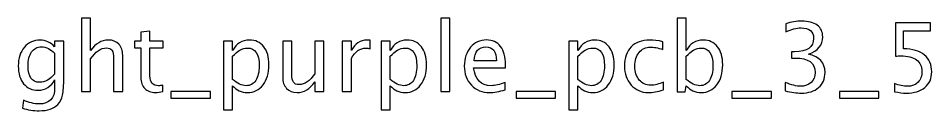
# Model space of a CAD drawing. Header units: centimetres. Extents: x -67 to 67, y -62 to 59.
# Drawn here: x 26 to 46.35, y -11.67 to -9.61 of the extents above; entities that cross this region are included whole.
import ezdxf

# ---------------------------------------------------------------- set-up
doc = ezdxf.new("R2010")
doc.units = ezdxf.units.CM
doc.header["$MEASUREMENT"] = 0
doc.layers.add('Layer 1', color=7, linetype='Continuous')

msp = doc.modelspace()

# ---------------------------------------------------------------- linework, layer by layer
at = {"layer": 'Layer 1'}
for points, knots in [([(27.40946, -11.23802), (27.40946, -11.23802), (27.40946, -9.60607), (27.40946, -9.60607), (27.40946, -9.60607), (27.40946, -9.60607), (27.61266, -9.60607), (27.61266, -9.60607), (27.61266, -9.60607), (27.61266, -9.60607), (27.61266, -10.3282), (27.61266, -10.3282), (27.61266, -10.3282), (27.72026, -10.17122), (27.8522, -10.0929), (28.00813, -10.0929), (28.00813, -10.0929), (28.1062, -10.0929), (28.18416, -10.12359), (28.24166, -10.18533), (28.24166, -10.18533), (28.29917, -10.24671), (28.3281, -10.32962), (28.3281, -10.43333), (28.3281, -10.43333), (28.3281, -10.43333), (28.3281, -11.23802), (28.3281, -11.23802), (28.3281, -11.23802), (28.3281, -11.23802), (28.12489, -11.23802), (28.12489, -11.23802), (28.12489, -11.23802), (28.12489, -11.23802), (28.12489, -10.49965), (28.12489, -10.49965), (28.12489, -10.49965), (28.12489, -10.4164), (28.11255, -10.35713), (28.08821, -10.32185), (28.08821, -10.32185), (28.06351, -10.28622), (28.02294, -10.26859), (27.96614, -10.26859), (27.96614, -10.26859), (27.84126, -10.26859), (27.72343, -10.35008), (27.61266, -10.51306), (27.61266, -10.51306), (27.61266, -10.51306), (27.61266, -11.23802), (27.61266, -11.23802), (27.61266, -11.23802), (27.61266, -11.23802), (27.40946, -11.23802), (27.40946, -11.23802)], [0, 0, 0, 0, 0.06666667, 0.06666667, 0.06666667, 0.06666667, 0.13333333, 0.13333333, 0.13333333, 0.13333333, 0.2, 0.2, 0.2, 0.2, 0.26666667, 0.26666667, 0.26666667, 0.26666667, 0.33333333, 0.33333333, 0.33333333, 0.33333333, 0.4, 0.4, 0.4, 0.4, 0.46666667, 0.46666667, 0.46666667, 0.46666667, 0.53333333, 0.53333333, 0.53333333, 0.53333333, 0.6, 0.6, 0.6, 0.6, 0.66666667, 0.66666667, 0.66666667, 0.66666667, 0.73333333, 0.73333333, 0.73333333, 0.73333333, 0.8, 0.8, 0.8, 0.8, 0.86666667, 0.86666667, 0.86666667, 0.86666667, 1, 1, 1, 1]), ([(35.41718, -11.23802), (35.41718, -11.23802), (35.41718, -9.60607), (35.41718, -9.60607), (35.41718, -9.60607), (35.41718, -9.60607), (35.62038, -9.60607), (35.62038, -9.60607), (35.62038, -9.60607), (35.62038, -9.60607), (35.62038, -11.23802), (35.62038, -11.23802), (35.62038, -11.23802), (35.62038, -11.23802), (35.41718, -11.23802), (35.41718, -11.23802)], [0, 0, 0, 0, 0.2, 0.2, 0.2, 0.2, 0.4, 0.4, 0.4, 0.4, 0.6, 0.6, 0.6, 0.6, 1, 1, 1, 1]), ([(40.68276, -11.25072), (40.68276, -11.25072), (40.68276, -9.60607), (40.68276, -9.60607), (40.68276, -9.60607), (40.68276, -9.60607), (40.88596, -9.60607), (40.88596, -9.60607), (40.88596, -9.60607), (40.88596, -9.60607), (40.88596, -10.3282), (40.88596, -10.3282), (40.88596, -10.3282), (40.96922, -10.17122), (41.09445, -10.0929), (41.26132, -10.0929), (41.26132, -10.0929), (41.39643, -10.0929), (41.50262, -10.14194), (41.58023, -10.24036), (41.58023, -10.24036), (41.65784, -10.33879), (41.69665, -10.4732), (41.69665, -10.64359), (41.69665, -10.64359), (41.69665, -10.82915), (41.65255, -10.97908), (41.56471, -11.09268), (41.56471, -11.09268), (41.47686, -11.20662), (41.36115, -11.26342), (41.21793, -11.26342), (41.21793, -11.26342), (41.08493, -11.26342), (40.97416, -11.21262), (40.88596, -11.11067), (40.88596, -11.11067), (40.88596, -11.11067), (40.86127, -11.25072), (40.86127, -11.25072), (40.86127, -11.25072), (40.86127, -11.25072), (40.68276, -11.25072), (40.68276, -11.25072)], [0, 0, 0, 0, 0.08333333, 0.08333333, 0.08333333, 0.08333333, 0.16666667, 0.16666667, 0.16666667, 0.16666667, 0.25, 0.25, 0.25, 0.25, 0.33333333, 0.33333333, 0.33333333, 0.33333333, 0.41666667, 0.41666667, 0.41666667, 0.41666667, 0.5, 0.5, 0.5, 0.5, 0.58333333, 0.58333333, 0.58333333, 0.58333333, 0.66666667, 0.66666667, 0.66666667, 0.66666667, 0.75, 0.75, 0.75, 0.75, 0.83333333, 0.83333333, 0.83333333, 0.83333333, 1, 1, 1, 1]), ([(43.08589, -11.22744), (43.08589, -11.22744), (43.08589, -11.03694), (43.08589, -11.03694), (43.08589, -11.03694), (43.23124, -11.09479), (43.34518, -11.12372), (43.42879, -11.12372), (43.42879, -11.12372), (43.52722, -11.12372), (43.60659, -11.0955), (43.66762, -11.0387), (43.66762, -11.0387), (43.72865, -10.9819), (43.75899, -10.90782), (43.75899, -10.8168), (43.75899, -10.8168), (43.75899, -10.6009), (43.60871, -10.49295), (43.30814, -10.49295), (43.30814, -10.49295), (43.30814, -10.49295), (43.22771, -10.49295), (43.22771, -10.49295), (43.22771, -10.49295), (43.22771, -10.49295), (43.22771, -10.35643), (43.22771, -10.35643), (43.22771, -10.35643), (43.22771, -10.35643), (43.29897, -10.35537), (43.29897, -10.35537), (43.29897, -10.35537), (43.58154, -10.35537), (43.72301, -10.25589), (43.72301, -10.05657), (43.72301, -10.05657), (43.72301, -9.90028), (43.62917, -9.82197), (43.44184, -9.82197), (43.44184, -9.82197), (43.3413, -9.82197), (43.22982, -9.8509), (43.10706, -9.90875), (43.10706, -9.90875), (43.10706, -9.90875), (43.10706, -9.73095), (43.10706, -9.73095), (43.10706, -9.73095), (43.22735, -9.69003), (43.34342, -9.66957), (43.4549, -9.66957), (43.4549, -9.66957), (43.60659, -9.66957), (43.72336, -9.69991), (43.8045, -9.76058), (43.8045, -9.76058), (43.88564, -9.82091), (43.92621, -9.90875), (43.92621, -10.02376), (43.92621, -10.02376), (43.92621, -10.20332), (43.82002, -10.33138), (43.6073, -10.40758), (43.6073, -10.40758), (43.85389, -10.46508), (43.97701, -10.6002), (43.97701, -10.81363), (43.97701, -10.81363), (43.97701, -10.95756), (43.92938, -11.0708), (43.83449, -11.153), (43.83449, -11.153), (43.73959, -11.2352), (43.60906, -11.27612), (43.44325, -11.27612), (43.44325, -11.27612), (43.34871, -11.27612), (43.22982, -11.25989), (43.08589, -11.22744)], [0, 0, 0, 0, 0.04761905, 0.04761905, 0.04761905, 0.04761905, 0.0952381, 0.0952381, 0.0952381, 0.0952381, 0.14285714, 0.14285714, 0.14285714, 0.14285714, 0.19047619, 0.19047619, 0.19047619, 0.19047619, 0.23809524, 0.23809524, 0.23809524, 0.23809524, 0.28571429, 0.28571429, 0.28571429, 0.28571429, 0.33333333, 0.33333333, 0.33333333, 0.33333333, 0.38095238, 0.38095238, 0.38095238, 0.38095238, 0.42857143, 0.42857143, 0.42857143, 0.42857143, 0.47619048, 0.47619048, 0.47619048, 0.47619048, 0.52380952, 0.52380952, 0.52380952, 0.52380952, 0.57142857, 0.57142857, 0.57142857, 0.57142857, 0.61904762, 0.61904762, 0.61904762, 0.61904762, 0.66666667, 0.66666667, 0.66666667, 0.66666667, 0.71428571, 0.71428571, 0.71428571, 0.71428571, 0.76190476, 0.76190476, 0.76190476, 0.76190476, 0.80952381, 0.80952381, 0.80952381, 0.80952381, 0.85714286, 0.85714286, 0.85714286, 0.85714286, 0.9047619, 0.9047619, 0.9047619, 0.9047619, 1, 1, 1, 1]), ([(45.525, -11.24437), (45.525, -11.24437), (45.525, -11.06234), (45.525, -11.06234), (45.525, -11.06234), (45.62625, -11.10326), (45.72221, -11.12372), (45.81393, -11.12372), (45.81393, -11.12372), (45.91412, -11.12372), (45.99314, -11.09409), (46.05064, -11.03482), (46.05064, -11.03482), (46.10815, -10.97555), (46.13672, -10.89406), (46.13672, -10.79034), (46.13672, -10.79034), (46.13672, -10.67887), (46.09615, -10.59349), (46.01501, -10.53458), (46.01501, -10.53458), (45.93387, -10.47567), (45.8164, -10.44639), (45.66294, -10.44639), (45.66294, -10.44639), (45.62731, -10.44639), (45.58956, -10.44885), (45.5504, -10.45379), (45.5504, -10.45379), (45.5504, -10.45379), (45.5504, -9.70767), (45.5504, -9.70767), (45.5504, -9.70767), (45.5504, -9.70767), (46.32511, -9.70767), (46.32511, -9.70767), (46.32511, -9.70767), (46.32511, -9.70767), (46.32511, -9.88547), (46.32511, -9.88547), (46.32511, -9.88547), (46.32511, -9.88547), (45.7282, -9.88547), (45.7282, -9.88547), (45.7282, -9.88547), (45.7282, -9.88547), (45.7282, -10.28975), (45.7282, -10.28975), (45.7282, -10.28975), (45.92505, -10.28975), (46.07851, -10.33491), (46.18893, -10.42522), (46.18893, -10.42522), (46.29935, -10.51518), (46.35474, -10.64006), (46.35474, -10.79987), (46.35474, -10.79987), (46.35474, -10.94874), (46.30464, -11.06516), (46.20445, -11.14947), (46.20445, -11.14947), (46.10427, -11.23379), (45.96598, -11.27612), (45.78959, -11.27612), (45.78959, -11.27612), (45.71092, -11.27612), (45.62272, -11.26554), (45.525, -11.24437)], [0, 0, 0, 0, 0.05555556, 0.05555556, 0.05555556, 0.05555556, 0.11111111, 0.11111111, 0.11111111, 0.11111111, 0.16666667, 0.16666667, 0.16666667, 0.16666667, 0.22222222, 0.22222222, 0.22222222, 0.22222222, 0.27777778, 0.27777778, 0.27777778, 0.27777778, 0.33333333, 0.33333333, 0.33333333, 0.33333333, 0.38888889, 0.38888889, 0.38888889, 0.38888889, 0.44444444, 0.44444444, 0.44444444, 0.44444444, 0.5, 0.5, 0.5, 0.5, 0.55555556, 0.55555556, 0.55555556, 0.55555556, 0.61111111, 0.61111111, 0.61111111, 0.61111111, 0.66666667, 0.66666667, 0.66666667, 0.66666667, 0.72222222, 0.72222222, 0.72222222, 0.72222222, 0.77777778, 0.77777778, 0.77777778, 0.77777778, 0.83333333, 0.83333333, 0.83333333, 0.83333333, 0.88888889, 0.88888889, 0.88888889, 0.88888889, 1, 1, 1, 1]), ([(29.22486, -11.23767), (29.16207, -11.25495), (29.10739, -11.26342), (29.06117, -11.26342), (29.06117, -11.26342), (28.95746, -11.26342), (28.87667, -11.23379), (28.81881, -11.17452), (28.81881, -11.17452), (28.7606, -11.11525), (28.73168, -11.03306), (28.73168, -10.92758), (28.73168, -10.92758), (28.73168, -10.92758), (28.73168, -10.26859), (28.73168, -10.26859), (28.73168, -10.26859), (28.73168, -10.26859), (28.59127, -10.26859), (28.59127, -10.26859), (28.59127, -10.26859), (28.59127, -10.26859), (28.59127, -10.11618), (28.59127, -10.11618), (28.59127, -10.11618), (28.59127, -10.11618), (28.73168, -10.11618), (28.73168, -10.11618), (28.73168, -10.11618), (28.73168, -10.11618), (28.73168, -9.91334), (28.73168, -9.91334), (28.73168, -9.91334), (28.73168, -9.91334), (28.93488, -9.89393), (28.93488, -9.89393), (28.93488, -9.89393), (28.93488, -9.89393), (28.93488, -10.11618), (28.93488, -10.11618), (28.93488, -10.11618), (28.93488, -10.11618), (29.22909, -10.11618), (29.22909, -10.11618), (29.22909, -10.11618), (29.22909, -10.11618), (29.22909, -10.26859), (29.22909, -10.26859), (29.22909, -10.26859), (29.22909, -10.26859), (28.93488, -10.26859), (28.93488, -10.26859), (28.93488, -10.26859), (28.93488, -10.26859), (28.93488, -10.89089), (28.93488, -10.89089), (28.93488, -10.89089), (28.93488, -11.03764), (28.99873, -11.11102), (29.12608, -11.11102), (29.12608, -11.11102), (29.15325, -11.11102), (29.18606, -11.10643), (29.22486, -11.09761), (29.22486, -11.09761), (29.22486, -11.09761), (29.22486, -11.23767), (29.22486, -11.23767)], [0, 0, 0, 0, 0.05555556, 0.05555556, 0.05555556, 0.05555556, 0.11111111, 0.11111111, 0.11111111, 0.11111111, 0.16666667, 0.16666667, 0.16666667, 0.16666667, 0.22222222, 0.22222222, 0.22222222, 0.22222222, 0.27777778, 0.27777778, 0.27777778, 0.27777778, 0.33333333, 0.33333333, 0.33333333, 0.33333333, 0.38888889, 0.38888889, 0.38888889, 0.38888889, 0.44444444, 0.44444444, 0.44444444, 0.44444444, 0.5, 0.5, 0.5, 0.5, 0.55555556, 0.55555556, 0.55555556, 0.55555556, 0.61111111, 0.61111111, 0.61111111, 0.61111111, 0.66666667, 0.66666667, 0.66666667, 0.66666667, 0.72222222, 0.72222222, 0.72222222, 0.72222222, 0.77777778, 0.77777778, 0.77777778, 0.77777778, 0.83333333, 0.83333333, 0.83333333, 0.83333333, 0.88888889, 0.88888889, 0.88888889, 0.88888889, 1, 1, 1, 1]), ([(26.09395, -11.61055), (26.09395, -11.61055), (26.11794, -11.43487), (26.11794, -11.43487), (26.11794, -11.43487), (26.23577, -11.4899), (26.35254, -11.51742), (26.4679, -11.51742), (26.4679, -11.51742), (26.69685, -11.51742), (26.8115, -11.39606), (26.8115, -11.15371), (26.8115, -11.15371), (26.8115, -11.15371), (26.8115, -10.97732), (26.8115, -10.97732), (26.8115, -10.97732), (26.77623, -11.05175), (26.72613, -11.10926), (26.66087, -11.15053), (26.66087, -11.15053), (26.5956, -11.19181), (26.52293, -11.21262), (26.44285, -11.21262), (26.44285, -11.21262), (26.30703, -11.21262), (26.19943, -11.16394), (26.12006, -11.06657), (26.12006, -11.06657), (26.04068, -10.9692), (26.00082, -10.83726), (26.00082, -10.67075), (26.00082, -10.67075), (26.00082, -10.50036), (26.04598, -10.36137), (26.13629, -10.25377), (26.13629, -10.25377), (26.22695, -10.14652), (26.34372, -10.0929), (26.4873, -10.0929), (26.4873, -10.0929), (26.61289, -10.0929), (26.72119, -10.1437), (26.8115, -10.24565), (26.8115, -10.24565), (26.8115, -10.24565), (26.8115, -10.11618), (26.8115, -10.11618), (26.8115, -10.11618), (26.8115, -10.11618), (27.01471, -10.11618), (27.01471, -10.11618), (27.01471, -10.11618), (27.01471, -10.11618), (27.01471, -10.93181), (27.01471, -10.93181), (27.01471, -10.93181), (27.01471, -11.10714), (27.00553, -11.23696), (26.98719, -11.32128), (26.98719, -11.32128), (26.9692, -11.40559), (26.93462, -11.47473), (26.88453, -11.52836), (26.88453, -11.52836), (26.79563, -11.62255), (26.65664, -11.66982), (26.4679, -11.66982), (26.4679, -11.66982), (26.33843, -11.66982), (26.2139, -11.65007), (26.09395, -11.61055)], [0, 0, 0, 0, 0.05263158, 0.05263158, 0.05263158, 0.05263158, 0.10526316, 0.10526316, 0.10526316, 0.10526316, 0.15789474, 0.15789474, 0.15789474, 0.15789474, 0.21052632, 0.21052632, 0.21052632, 0.21052632, 0.26315789, 0.26315789, 0.26315789, 0.26315789, 0.31578947, 0.31578947, 0.31578947, 0.31578947, 0.36842105, 0.36842105, 0.36842105, 0.36842105, 0.42105263, 0.42105263, 0.42105263, 0.42105263, 0.47368421, 0.47368421, 0.47368421, 0.47368421, 0.52631579, 0.52631579, 0.52631579, 0.52631579, 0.57894737, 0.57894737, 0.57894737, 0.57894737, 0.63157895, 0.63157895, 0.63157895, 0.63157895, 0.68421053, 0.68421053, 0.68421053, 0.68421053, 0.73684211, 0.73684211, 0.73684211, 0.73684211, 0.78947368, 0.78947368, 0.78947368, 0.78947368, 0.84210526, 0.84210526, 0.84210526, 0.84210526, 0.89473684, 0.89473684, 0.89473684, 0.89473684, 1, 1, 1, 1]), ([(30.57318, -11.64654), (30.57318, -11.64654), (30.57318, -10.11618), (30.57318, -10.11618), (30.57318, -10.11618), (30.57318, -10.11618), (30.77638, -10.11618), (30.77638, -10.11618), (30.77638, -10.11618), (30.77638, -10.11618), (30.77638, -10.3282), (30.77638, -10.3282), (30.77638, -10.3282), (30.85964, -10.17122), (30.98487, -10.0929), (31.15174, -10.0929), (31.15174, -10.0929), (31.28685, -10.0929), (31.39304, -10.14194), (31.47065, -10.24036), (31.47065, -10.24036), (31.54826, -10.33879), (31.58707, -10.4732), (31.58707, -10.64359), (31.58707, -10.64359), (31.58707, -10.82915), (31.54297, -10.97908), (31.45513, -11.09268), (31.45513, -11.09268), (31.36728, -11.20662), (31.25157, -11.26342), (31.10835, -11.26342), (31.10835, -11.26342), (30.97535, -11.26342), (30.86458, -11.21262), (30.77638, -11.11067), (30.77638, -11.11067), (30.77638, -11.11067), (30.77638, -11.64654), (30.77638, -11.64654), (30.77638, -11.64654), (30.77638, -11.64654), (30.57318, -11.64654), (30.57318, -11.64654)], [0, 0, 0, 0, 0.08333333, 0.08333333, 0.08333333, 0.08333333, 0.16666667, 0.16666667, 0.16666667, 0.16666667, 0.25, 0.25, 0.25, 0.25, 0.33333333, 0.33333333, 0.33333333, 0.33333333, 0.41666667, 0.41666667, 0.41666667, 0.41666667, 0.5, 0.5, 0.5, 0.5, 0.58333333, 0.58333333, 0.58333333, 0.58333333, 0.66666667, 0.66666667, 0.66666667, 0.66666667, 0.75, 0.75, 0.75, 0.75, 0.83333333, 0.83333333, 0.83333333, 0.83333333, 1, 1, 1, 1]), ([(32.608, -11.23802), (32.608, -11.23802), (32.608, -11.02706), (32.608, -11.02706), (32.608, -11.02706), (32.4997, -11.18475), (32.36812, -11.26342), (32.2136, -11.26342), (32.2136, -11.26342), (32.11553, -11.26342), (32.03756, -11.23273), (31.97971, -11.17099), (31.97971, -11.17099), (31.9215, -11.10926), (31.89257, -11.02635), (31.89257, -10.92158), (31.89257, -10.92158), (31.89257, -10.92158), (31.89257, -10.11618), (31.89257, -10.11618), (31.89257, -10.11618), (31.89257, -10.11618), (32.09577, -10.11618), (32.09577, -10.11618), (32.09577, -10.11618), (32.09577, -10.11618), (32.09577, -10.85526), (32.09577, -10.85526), (32.09577, -10.85526), (32.09577, -10.93957), (32.10812, -10.99919), (32.13246, -11.03447), (32.13246, -11.03447), (32.15715, -11.0701), (32.19808, -11.08774), (32.25558, -11.08774), (32.25558, -11.08774), (32.37976, -11.08774), (32.49759, -11.00624), (32.608, -10.84291), (32.608, -10.84291), (32.608, -10.84291), (32.608, -10.11618), (32.608, -10.11618), (32.608, -10.11618), (32.608, -10.11618), (32.81121, -10.11618), (32.81121, -10.11618), (32.81121, -10.11618), (32.81121, -10.11618), (32.81121, -11.23802), (32.81121, -11.23802), (32.81121, -11.23802), (32.81121, -11.23802), (32.608, -11.23802), (32.608, -11.23802)], [0, 0, 0, 0, 0.06666667, 0.06666667, 0.06666667, 0.06666667, 0.13333333, 0.13333333, 0.13333333, 0.13333333, 0.2, 0.2, 0.2, 0.2, 0.26666667, 0.26666667, 0.26666667, 0.26666667, 0.33333333, 0.33333333, 0.33333333, 0.33333333, 0.4, 0.4, 0.4, 0.4, 0.46666667, 0.46666667, 0.46666667, 0.46666667, 0.53333333, 0.53333333, 0.53333333, 0.53333333, 0.6, 0.6, 0.6, 0.6, 0.66666667, 0.66666667, 0.66666667, 0.66666667, 0.73333333, 0.73333333, 0.73333333, 0.73333333, 0.8, 0.8, 0.8, 0.8, 0.86666667, 0.86666667, 0.86666667, 0.86666667, 1, 1, 1, 1]), ([(33.21902, -11.23802), (33.21902, -11.23802), (33.21902, -10.11618), (33.21902, -10.11618), (33.21902, -10.11618), (33.21902, -10.11618), (33.42222, -10.11618), (33.42222, -10.11618), (33.42222, -10.11618), (33.42222, -10.11618), (33.42222, -10.3282), (33.42222, -10.3282), (33.42222, -10.3282), (33.50301, -10.17122), (33.62013, -10.0929), (33.77394, -10.0929), (33.77394, -10.0929), (33.79475, -10.0929), (33.81663, -10.09467), (33.8392, -10.09819), (33.8392, -10.09819), (33.8392, -10.09819), (33.8392, -10.28834), (33.8392, -10.28834), (33.8392, -10.28834), (33.80393, -10.2767), (33.77288, -10.2707), (33.74607, -10.2707), (33.74607, -10.2707), (33.61695, -10.2707), (33.509, -10.3469), (33.42222, -10.49965), (33.42222, -10.49965), (33.42222, -10.49965), (33.42222, -11.23802), (33.42222, -11.23802), (33.42222, -11.23802), (33.42222, -11.23802), (33.21902, -11.23802), (33.21902, -11.23802)], [0, 0, 0, 0, 0.09090909, 0.09090909, 0.09090909, 0.09090909, 0.18181818, 0.18181818, 0.18181818, 0.18181818, 0.27272727, 0.27272727, 0.27272727, 0.27272727, 0.36363636, 0.36363636, 0.36363636, 0.36363636, 0.45454545, 0.45454545, 0.45454545, 0.45454545, 0.54545455, 0.54545455, 0.54545455, 0.54545455, 0.63636364, 0.63636364, 0.63636364, 0.63636364, 0.72727273, 0.72727273, 0.72727273, 0.72727273, 0.81818182, 0.81818182, 0.81818182, 0.81818182, 1, 1, 1, 1]), ([(34.08509, -11.64654), (34.08509, -11.64654), (34.08509, -10.11618), (34.08509, -10.11618), (34.08509, -10.11618), (34.08509, -10.11618), (34.28829, -10.11618), (34.28829, -10.11618), (34.28829, -10.11618), (34.28829, -10.11618), (34.28829, -10.3282), (34.28829, -10.3282), (34.28829, -10.3282), (34.37155, -10.17122), (34.49678, -10.0929), (34.66365, -10.0929), (34.66365, -10.0929), (34.79876, -10.0929), (34.90495, -10.14194), (34.98256, -10.24036), (34.98256, -10.24036), (35.06017, -10.33879), (35.09898, -10.4732), (35.09898, -10.64359), (35.09898, -10.64359), (35.09898, -10.82915), (35.05488, -10.97908), (34.96704, -11.09268), (34.96704, -11.09268), (34.87919, -11.20662), (34.76348, -11.26342), (34.62026, -11.26342), (34.62026, -11.26342), (34.48726, -11.26342), (34.37649, -11.21262), (34.28829, -11.11067), (34.28829, -11.11067), (34.28829, -11.11067), (34.28829, -11.64654), (34.28829, -11.64654), (34.28829, -11.64654), (34.28829, -11.64654), (34.08509, -11.64654), (34.08509, -11.64654)], [0, 0, 0, 0, 0.08333333, 0.08333333, 0.08333333, 0.08333333, 0.16666667, 0.16666667, 0.16666667, 0.16666667, 0.25, 0.25, 0.25, 0.25, 0.33333333, 0.33333333, 0.33333333, 0.33333333, 0.41666667, 0.41666667, 0.41666667, 0.41666667, 0.5, 0.5, 0.5, 0.5, 0.58333333, 0.58333333, 0.58333333, 0.58333333, 0.66666667, 0.66666667, 0.66666667, 0.66666667, 0.75, 0.75, 0.75, 0.75, 0.83333333, 0.83333333, 0.83333333, 0.83333333, 1, 1, 1, 1]), ([(36.85228, -11.20204), (36.71576, -11.24296), (36.59899, -11.26342), (36.50162, -11.26342), (36.50162, -11.26342), (36.33546, -11.26342), (36.20035, -11.20839), (36.09628, -11.09867), (36.09628, -11.09867), (35.99221, -10.98896), (35.94, -10.84679), (35.94, -10.67181), (35.94, -10.67181), (35.94, -10.50212), (35.98586, -10.36278), (36.07794, -10.25377), (36.07794, -10.25377), (36.17001, -10.14511), (36.28784, -10.09078), (36.43142, -10.09078), (36.43142, -10.09078), (36.56724, -10.09078), (36.67237, -10.13912), (36.74645, -10.23578), (36.74645, -10.23578), (36.82053, -10.33244), (36.85758, -10.46932), (36.85758, -10.64676), (36.85758, -10.64676), (36.85758, -10.64676), (36.85652, -10.70885), (36.85652, -10.70885), (36.85652, -10.70885), (36.85652, -10.70885), (36.14743, -10.70885), (36.14743, -10.70885), (36.14743, -10.70885), (36.17707, -10.97696), (36.30795, -11.11102), (36.53972, -11.11102), (36.53972, -11.11102), (36.62474, -11.11102), (36.72881, -11.08703), (36.85228, -11.03905), (36.85228, -11.03905), (36.85228, -11.03905), (36.85228, -11.20204), (36.85228, -11.20204)], [0, 0, 0, 0, 0.07692308, 0.07692308, 0.07692308, 0.07692308, 0.15384615, 0.15384615, 0.15384615, 0.15384615, 0.23076923, 0.23076923, 0.23076923, 0.23076923, 0.30769231, 0.30769231, 0.30769231, 0.30769231, 0.38461538, 0.38461538, 0.38461538, 0.38461538, 0.46153846, 0.46153846, 0.46153846, 0.46153846, 0.53846154, 0.53846154, 0.53846154, 0.53846154, 0.61538462, 0.61538462, 0.61538462, 0.61538462, 0.69230769, 0.69230769, 0.69230769, 0.69230769, 0.76923077, 0.76923077, 0.76923077, 0.76923077, 0.84615385, 0.84615385, 0.84615385, 0.84615385, 1, 1, 1, 1]), ([(38.26658, -11.64654), (38.26658, -11.64654), (38.26658, -10.11618), (38.26658, -10.11618), (38.26658, -10.11618), (38.26658, -10.11618), (38.46978, -10.11618), (38.46978, -10.11618), (38.46978, -10.11618), (38.46978, -10.11618), (38.46978, -10.3282), (38.46978, -10.3282), (38.46978, -10.3282), (38.55304, -10.17122), (38.67827, -10.0929), (38.84514, -10.0929), (38.84514, -10.0929), (38.98025, -10.0929), (39.08644, -10.14194), (39.16405, -10.24036), (39.16405, -10.24036), (39.24166, -10.33879), (39.28047, -10.4732), (39.28047, -10.64359), (39.28047, -10.64359), (39.28047, -10.82915), (39.23637, -10.97908), (39.14853, -11.09268), (39.14853, -11.09268), (39.06068, -11.20662), (38.94497, -11.26342), (38.80175, -11.26342), (38.80175, -11.26342), (38.66875, -11.26342), (38.55798, -11.21262), (38.46978, -11.11067), (38.46978, -11.11067), (38.46978, -11.11067), (38.46978, -11.64654), (38.46978, -11.64654), (38.46978, -11.64654), (38.46978, -11.64654), (38.26658, -11.64654), (38.26658, -11.64654)], [0, 0, 0, 0, 0.08333333, 0.08333333, 0.08333333, 0.08333333, 0.16666667, 0.16666667, 0.16666667, 0.16666667, 0.25, 0.25, 0.25, 0.25, 0.33333333, 0.33333333, 0.33333333, 0.33333333, 0.41666667, 0.41666667, 0.41666667, 0.41666667, 0.5, 0.5, 0.5, 0.5, 0.58333333, 0.58333333, 0.58333333, 0.58333333, 0.66666667, 0.66666667, 0.66666667, 0.66666667, 0.75, 0.75, 0.75, 0.75, 0.83333333, 0.83333333, 0.83333333, 0.83333333, 1, 1, 1, 1]), ([(40.3776, -11.20415), (40.24602, -11.24366), (40.13242, -11.26342), (40.03682, -11.26342), (40.03682, -11.26342), (39.88513, -11.26342), (39.75954, -11.20733), (39.6597, -11.0955), (39.6597, -11.0955), (39.55986, -10.98331), (39.50977, -10.84185), (39.50977, -10.67146), (39.50977, -10.67146), (39.50977, -10.48942), (39.55916, -10.34725), (39.65794, -10.24565), (39.65794, -10.24565), (39.75672, -10.1437), (39.89465, -10.0929), (40.07175, -10.0929), (40.07175, -10.0929), (40.15888, -10.0929), (40.25695, -10.1049), (40.3649, -10.12888), (40.3649, -10.12888), (40.3649, -10.12888), (40.3649, -10.30034), (40.3649, -10.30034), (40.3649, -10.30034), (40.25025, -10.26647), (40.15677, -10.24954), (40.0848, -10.24954), (40.0848, -10.24954), (39.98038, -10.24954), (39.89677, -10.28869), (39.83433, -10.36666), (39.83433, -10.36666), (39.77188, -10.44462), (39.74049, -10.54869), (39.74049, -10.67851), (39.74049, -10.67851), (39.74049, -10.80446), (39.77294, -10.90606), (39.8375, -10.98402), (39.8375, -10.98402), (39.90206, -11.06163), (39.98637, -11.10044), (40.09115, -11.10044), (40.09115, -11.10044), (40.18393, -11.10044), (40.27918, -11.07645), (40.3776, -11.02847), (40.3776, -11.02847), (40.3776, -11.02847), (40.3776, -11.20415), (40.3776, -11.20415)], [0, 0, 0, 0, 0.06666667, 0.06666667, 0.06666667, 0.06666667, 0.13333333, 0.13333333, 0.13333333, 0.13333333, 0.2, 0.2, 0.2, 0.2, 0.26666667, 0.26666667, 0.26666667, 0.26666667, 0.33333333, 0.33333333, 0.33333333, 0.33333333, 0.4, 0.4, 0.4, 0.4, 0.46666667, 0.46666667, 0.46666667, 0.46666667, 0.53333333, 0.53333333, 0.53333333, 0.53333333, 0.6, 0.6, 0.6, 0.6, 0.66666667, 0.66666667, 0.66666667, 0.66666667, 0.73333333, 0.73333333, 0.73333333, 0.73333333, 0.8, 0.8, 0.8, 0.8, 0.86666667, 0.86666667, 0.86666667, 0.86666667, 1, 1, 1, 1]), ([(26.8115, -10.84996), (26.8115, -10.84996), (26.8115, -10.38465), (26.8115, -10.38465), (26.8115, -10.38465), (26.7219, -10.29187), (26.62418, -10.2453), (26.5187, -10.2453), (26.5187, -10.2453), (26.42486, -10.2453), (26.35148, -10.2827), (26.29857, -10.35784), (26.29857, -10.35784), (26.2453, -10.43263), (26.21884, -10.5367), (26.21884, -10.66934), (26.21884, -10.66934), (26.21884, -10.91311), (26.30527, -11.03482), (26.47848, -11.03482), (26.47848, -11.03482), (26.59631, -11.03482), (26.70744, -10.97308), (26.8115, -10.84996)], [0, 0, 0, 0, 0.14285714, 0.14285714, 0.14285714, 0.14285714, 0.28571429, 0.28571429, 0.28571429, 0.28571429, 0.42857143, 0.42857143, 0.42857143, 0.42857143, 0.57142857, 0.57142857, 0.57142857, 0.57142857, 0.71428571, 0.71428571, 0.71428571, 0.71428571, 1, 1, 1, 1]), ([(30.77638, -10.97061), (30.88116, -11.0641), (30.98099, -11.11102), (31.07589, -11.11102), (31.07589, -11.11102), (31.16938, -11.11102), (31.2417, -11.07186), (31.2925, -10.9939), (31.2925, -10.9939), (31.34365, -10.91593), (31.36905, -10.80622), (31.36905, -10.6644), (31.36905, -10.6644), (31.36905, -10.40194), (31.28226, -10.2707), (31.1087, -10.2707), (31.1087, -10.2707), (30.9951, -10.2707), (30.88433, -10.33209), (30.77638, -10.4552), (30.77638, -10.4552), (30.77638, -10.4552), (30.77638, -10.97061), (30.77638, -10.97061)], [0, 0, 0, 0, 0.14285714, 0.14285714, 0.14285714, 0.14285714, 0.28571429, 0.28571429, 0.28571429, 0.28571429, 0.42857143, 0.42857143, 0.42857143, 0.42857143, 0.57142857, 0.57142857, 0.57142857, 0.57142857, 0.71428571, 0.71428571, 0.71428571, 0.71428571, 1, 1, 1, 1]), ([(34.28829, -10.97061), (34.39307, -11.0641), (34.4929, -11.11102), (34.5878, -11.11102), (34.5878, -11.11102), (34.68129, -11.11102), (34.75361, -11.07186), (34.80441, -10.9939), (34.80441, -10.9939), (34.85556, -10.91593), (34.88096, -10.80622), (34.88096, -10.6644), (34.88096, -10.6644), (34.88096, -10.40194), (34.79417, -10.2707), (34.62061, -10.2707), (34.62061, -10.2707), (34.50701, -10.2707), (34.39624, -10.33209), (34.28829, -10.4552), (34.28829, -10.4552), (34.28829, -10.4552), (34.28829, -10.97061), (34.28829, -10.97061)], [0, 0, 0, 0, 0.14285714, 0.14285714, 0.14285714, 0.14285714, 0.28571429, 0.28571429, 0.28571429, 0.28571429, 0.42857143, 0.42857143, 0.42857143, 0.42857143, 0.57142857, 0.57142857, 0.57142857, 0.57142857, 0.71428571, 0.71428571, 0.71428571, 0.71428571, 1, 1, 1, 1]), ([(36.15802, -10.55645), (36.15802, -10.55645), (36.65332, -10.55645), (36.65332, -10.55645), (36.65332, -10.55645), (36.65332, -10.34761), (36.57535, -10.24319), (36.41978, -10.24319), (36.41978, -10.24319), (36.26315, -10.24319), (36.17601, -10.34761), (36.15802, -10.55645)], [0, 0, 0, 0, 0.25, 0.25, 0.25, 0.25, 0.5, 0.5, 0.5, 0.5, 1, 1, 1, 1]), ([(38.46978, -10.97061), (38.57456, -11.0641), (38.67439, -11.11102), (38.76929, -11.11102), (38.76929, -11.11102), (38.86278, -11.11102), (38.9351, -11.07186), (38.9859, -10.9939), (38.9859, -10.9939), (39.03705, -10.91593), (39.06245, -10.80622), (39.06245, -10.6644), (39.06245, -10.6644), (39.06245, -10.40194), (38.97566, -10.2707), (38.8021, -10.2707), (38.8021, -10.2707), (38.6885, -10.2707), (38.57773, -10.33209), (38.46978, -10.4552), (38.46978, -10.4552), (38.46978, -10.4552), (38.46978, -10.97061), (38.46978, -10.97061)], [0, 0, 0, 0, 0.14285714, 0.14285714, 0.14285714, 0.14285714, 0.28571429, 0.28571429, 0.28571429, 0.28571429, 0.42857143, 0.42857143, 0.42857143, 0.42857143, 0.57142857, 0.57142857, 0.57142857, 0.57142857, 0.71428571, 0.71428571, 0.71428571, 0.71428571, 1, 1, 1, 1]), ([(40.88596, -10.97061), (40.99074, -11.0641), (41.09057, -11.11102), (41.18547, -11.11102), (41.18547, -11.11102), (41.27896, -11.11102), (41.35128, -11.07186), (41.40208, -10.9939), (41.40208, -10.9939), (41.45323, -10.91593), (41.47863, -10.80622), (41.47863, -10.6644), (41.47863, -10.6644), (41.47863, -10.40194), (41.39184, -10.2707), (41.21828, -10.2707), (41.21828, -10.2707), (41.10468, -10.2707), (40.99391, -10.33209), (40.88596, -10.4552), (40.88596, -10.4552), (40.88596, -10.4552), (40.88596, -10.97061), (40.88596, -10.97061)], [0, 0, 0, 0, 0.14285714, 0.14285714, 0.14285714, 0.14285714, 0.28571429, 0.28571429, 0.28571429, 0.28571429, 0.42857143, 0.42857143, 0.42857143, 0.42857143, 0.57142857, 0.57142857, 0.57142857, 0.57142857, 0.71428571, 0.71428571, 0.71428571, 0.71428571, 1, 1, 1, 1]), ([(29.40054, -11.39042), (29.40054, -11.39042), (29.40054, -11.23802), (29.40054, -11.23802), (29.40054, -11.23802), (29.40054, -11.23802), (30.28107, -11.23802), (30.28107, -11.23802), (30.28107, -11.23802), (30.28107, -11.23802), (30.28107, -11.39042), (30.28107, -11.39042), (30.28107, -11.39042), (30.28107, -11.39042), (29.40054, -11.39042), (29.40054, -11.39042)], [0, 0, 0, 0, 0.2, 0.2, 0.2, 0.2, 0.4, 0.4, 0.4, 0.4, 0.6, 0.6, 0.6, 0.6, 1, 1, 1, 1]), ([(37.09394, -11.39042), (37.09394, -11.39042), (37.09394, -11.23802), (37.09394, -11.23802), (37.09394, -11.23802), (37.09394, -11.23802), (37.97447, -11.23802), (37.97447, -11.23802), (37.97447, -11.23802), (37.97447, -11.23802), (37.97447, -11.39042), (37.97447, -11.39042), (37.97447, -11.39042), (37.97447, -11.39042), (37.09394, -11.39042), (37.09394, -11.39042)], [0, 0, 0, 0, 0.2, 0.2, 0.2, 0.2, 0.4, 0.4, 0.4, 0.4, 0.6, 0.6, 0.6, 0.6, 1, 1, 1, 1]), ([(41.90055, -11.39042), (41.90055, -11.39042), (41.90055, -11.23802), (41.90055, -11.23802), (41.90055, -11.23802), (41.90055, -11.23802), (42.78108, -11.23802), (42.78108, -11.23802), (42.78108, -11.23802), (42.78108, -11.23802), (42.78108, -11.39042), (42.78108, -11.39042), (42.78108, -11.39042), (42.78108, -11.39042), (41.90055, -11.39042), (41.90055, -11.39042)], [0, 0, 0, 0, 0.2, 0.2, 0.2, 0.2, 0.4, 0.4, 0.4, 0.4, 0.6, 0.6, 0.6, 0.6, 1, 1, 1, 1]), ([(44.29733, -11.39042), (44.29733, -11.39042), (44.29733, -11.23802), (44.29733, -11.23802), (44.29733, -11.23802), (44.29733, -11.23802), (45.17786, -11.23802), (45.17786, -11.23802), (45.17786, -11.23802), (45.17786, -11.23802), (45.17786, -11.39042), (45.17786, -11.39042), (45.17786, -11.39042), (45.17786, -11.39042), (44.29733, -11.39042), (44.29733, -11.39042)], [0, 0, 0, 0, 0.2, 0.2, 0.2, 0.2, 0.4, 0.4, 0.4, 0.4, 0.6, 0.6, 0.6, 0.6, 1, 1, 1, 1])]:
    msp.add_open_spline(points, degree=3, knots=knots, dxfattribs=at)

doc.saveas('drawing.dxf')
